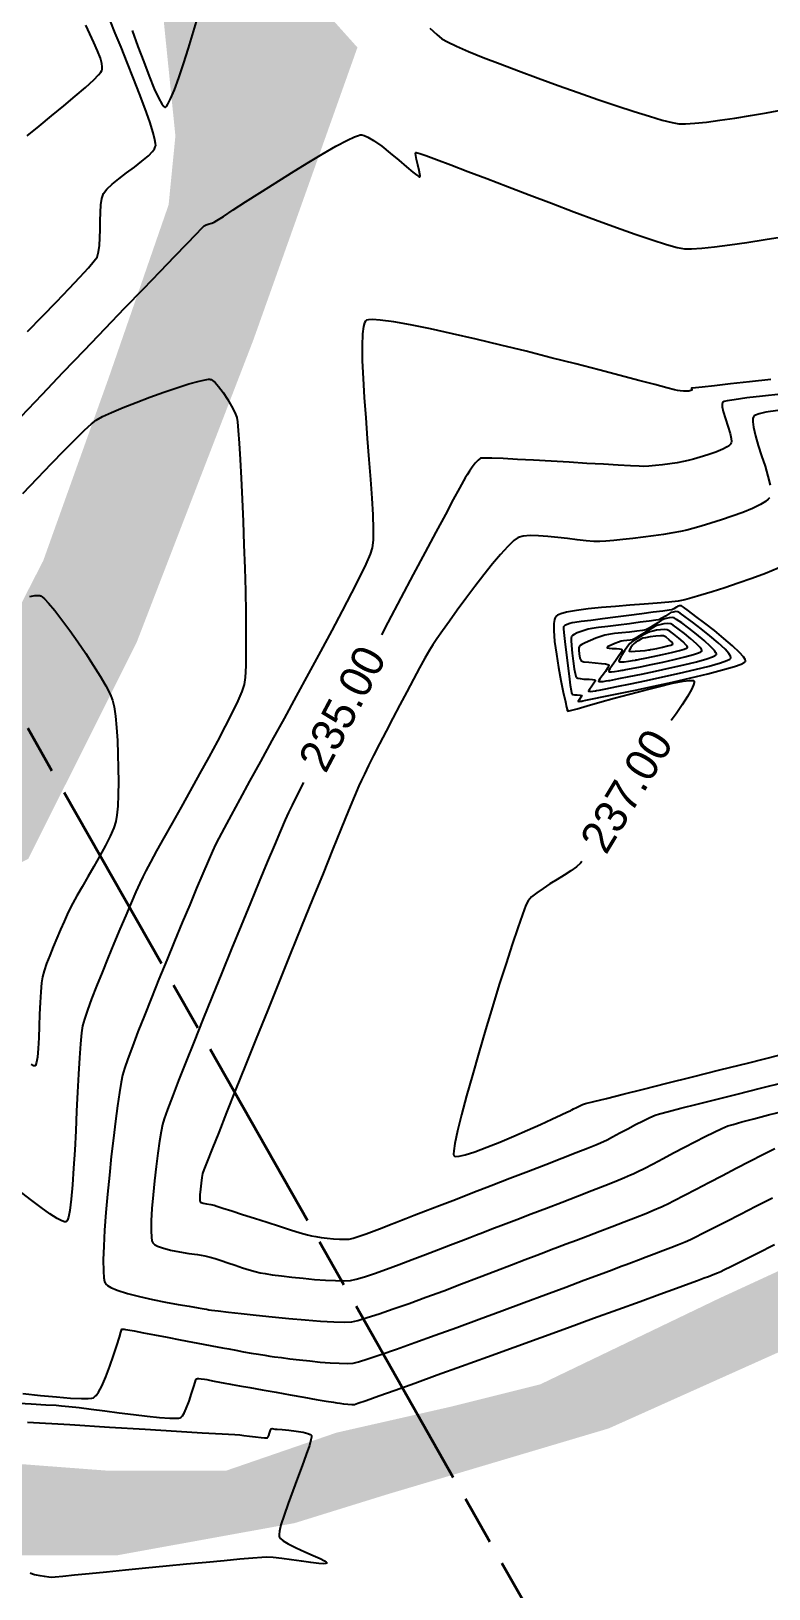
# Model space of a CAD drawing. Header units: metres. Extents: x 708941 to 724052, y 5405153 to 5413472.
# Drawn here: x 709768.6 to 709860, y 5411799.3 to 5411992.1 of the extents above; entities that cross this region are included whole.
import ezdxf

# ---------------------------------------------------------------- set-up
doc = ezdxf.new("R2010")
doc.units = ezdxf.units.M
doc.header["$LTSCALE"] = 12.7
doc.header["$MEASUREMENT"] = 0
doc.linetypes.add('ACAD_ISO08W100', pattern=[36, 24, -3, 6, -3])
for name, color, linetype in [('CONT-MJR1', 252, 'Continuous'), ('CONT-MNR1', 251, 'Continuous'), ('rio', 251, 'Continuous')]:
    doc.layers.add(name, color=color, linetype=linetype)
doc.layers.add('corte', color=214, linetype='ACAD_ISO08W100', lineweight=40)

msp = doc.modelspace()

# ---------------------------------------------------------------- hatches: boundary and pattern name
at = {"layer": 'rio'}
h = msp.add_hatch(dxfattribs=at)
h.set_pattern_fill('MUDST', color=256, scale=15, style=0)
h.paths.add_polyline_path([(709010.72, 5411936.38), (709004.98, 5411946.45), (709001.25, 5411958.08), (708996.13, 5411975.99), (709012.7, 5411962.98), (709030.78, 5411956.49), (709044.53, 5411951.18), (709074.83, 5411950.28), (709089.61, 5411951.82), (709102.43, 5411952.02), (709123.56, 5411954.63), (709134.73, 5411956.95), (709145.4, 5411956.95), (709168.41, 5411955.62), (709183.3, 5411955.53), (709187.67, 5411955.43), (709193.87, 5411958.4), (709194.56, 5411957.99), (709200.68, 5411965.39), (709203.1, 5411977.2), (709205.58, 5411984.02), (709211.33, 5411990.28), (709223.71, 5411994.78), (709231.07, 5411997.27), (709241.21, 5411994.8), (709265.58, 5411997.08), (709286.39, 5412000.38), (709297.9, 5412001.91), (709315.21, 5411997.24), (709326.72, 5411992.03), (709345.09, 5411985.93), (709355.27, 5411979.45), (709376.46, 5411975.37), (709391.72, 5411975.3), (709413.08, 5411978.61), (709438.83, 5411980.92), (709461.63, 5411986.21), (709475.6, 5411989.01), (709492.86, 5411992.74), (709503.45, 5411993.79), (709515.24, 5411993.79), (709532.63, 5411987.71), (709547.37, 5411983.51), (709564.71, 5411977.95), (709575.63, 5411973.62), (709587.68, 5411967.04), (709601.87, 5411958.6), (709607.56, 5411954.31), (709621.49, 5411940.03), (709647.9, 5411909.14), (709660.4, 5411897.76), (709669.81, 5411887.81), (709676.49, 5411876.15), (709682.2, 5411869.04), (709705.75, 5411878.05), (709736, 5411893.04), (709750.64, 5411899.41), (709758.05, 5411906.33), (709764.85, 5411916.27), (709770.13, 5411926.57), (709778.25, 5411949.25), (709785.66, 5411970.64), (709786.5, 5411979.16), (709785.1, 5411992.95), (709785.1, 5412008.74), (709787.55, 5412022.89), (709795.83, 5412039.06), (709803.3, 5412045.65), (709812.9, 5412054.28), (709814.49, 5412059.03), (709815.9, 5412060.78), (709822.13, 5412063.75), (709825.31, 5412072.01), (709847.55, 5412106.6), (709866.9, 5412128.06), (709875.05, 5412136.05), (709882.93, 5412155.32), (709888.97, 5412168.35), (709893.2, 5412182.51), (709907.24, 5412209.92), (709938.47, 5412236.97), (709971.6, 5412250.13), (709991.71, 5412252.94), (710005.1, 5412261.1), (710014.56, 5412263.33), (710040.82, 5412267.64), (710057.91, 5412266.41), (710076.56, 5412261.93), (710102.9, 5412255.3), (710112.79, 5412247.31), (710119.45, 5412240.72), (710131.28, 5412231.78), (710145.37, 5412209.63), (710149.4, 5412194.25), (710150.27, 5412166.43), (710139.83, 5412142.28), (710130.23, 5412129.69), (710126.33, 5412121.71), (710117.73, 5412100.96), (710114.13, 5412096.47), (710111.94, 5412085.44), (710111.94, 5412063.54), (710117.58, 5412054.18), (710137.74, 5412018.92), (710146.76, 5412008.05), (710171.4, 5411997.24), (710179.97, 5411993.95), (710184.25, 5412001.58), (710190.69, 5412018), (710194.77, 5412034.37), (710197.31, 5412050.49), (710197.31, 5412064.26), (710199.32, 5412079.72), (710201.37, 5412092.19), (710205.73, 5412098.48), (710214.95, 5412120.36), (710219.48, 5412128.98), (710230.13, 5412139.36), (710235.6, 5412142.44), (710241.85, 5412140.68), (710250.27, 5412138.84), (710280.27, 5412139.46), (710296.04, 5412143.18), (710311.35, 5412143.18), (710329.27, 5412144.22), (710333.88, 5412147.83), (710359.32, 5412147.31), (710368.97, 5412148.45), (710370.82, 5412151.38), (710390.46, 5412160.63), (710398.15, 5412171.03), (710408.65, 5412192.1), (710415.95, 5412204.58), (710425.69, 5412246.2), (710427.89, 5412275.36), (710429.04, 5412328.01), (710428.04, 5412335.01), (710422.46, 5412340.84), (710414.39, 5412351.33), (710395.98, 5412353.91), (710387.66, 5412360.04), (710378.34, 5412372.12), (710377.12, 5412383.36), (710377.12, 5412396.81), (710371.6, 5412397.8), (710368.77, 5412410.55), (710362.93, 5412436.03), (710362.93, 5412455.01), (710369.68, 5412482.49), (710374.05, 5412500.93), (710382.11, 5412513.13), (710396.48, 5412526.77), (710413.79, 5412540.1), (710438.62, 5412552.3), (710472.36, 5412570.37), (710507.51, 5412590.61), (710519.7, 5412579.46), (710499.92, 5412572.63), (710480.98, 5412561.98), (710445.54, 5412543.55), (710413.79, 5412532.5), (710411.05, 5412528.12), (710405.76, 5412520.43), (710394.25, 5412506.93), (710388.85, 5412494.92), (710386.47, 5412476.01), (710382.71, 5412446.17), (710388.72, 5412397.62), (710394.97, 5412383.05), (710398.02, 5412368.11), (710411.09, 5412363.15), (710426.51, 5412356), (710442.45, 5412348.49), (710447.05, 5412337.14), (710447.05, 5412315.92), (710441.78, 5412260.07), (710441.78, 5412194.92), (710437.48, 5412190.86), (710437.48, 5412179.96), (710422.82, 5412173.29), (710418.74, 5412164.82), (710409.45, 5412149.84), (710394.78, 5412136.49), (710379.86, 5412129.78), (710371.88, 5412127.03), (710311.73, 5412127.03), (710308.89, 5412124), (710254.14, 5412121.42), (710236.99, 5412126.6), (710229.16, 5412118.66), (710218.68, 5412095.96), (710213.59, 5412055.1), (710203.57, 5412019.88), (710201.34, 5412006.55), (710198.59, 5411993.54), (710194.4, 5411986.49), (710188.54, 5411983.77), (710175.67, 5411983.77), (710136.96, 5411996.55), (710120.35, 5412009.39), (710098.73, 5412043.32), (710098.73, 5412061.02), (710096.67, 5412091.87), (710100.83, 5412110.83), (710110.63, 5412117.13), (710123.77, 5412149.24), (710130.92, 5412166.36), (710128.79, 5412197.14), (710123.8, 5412211.38), (710113.15, 5412223.6), (710085.02, 5412238.46), (710058.13, 5412249.84), (710029.73, 5412249.84), (710015.06, 5412246.32), (710001.6, 5412242.56), (709992.04, 5412242.56), (709972.27, 5412238.6), (709963.64, 5412235.76), (709954.26, 5412232.26), (709954.26, 5412228.55), (709945.86, 5412220.35), (709925.83, 5412192.24), (709917.05, 5412177.32), (709899.37, 5412144.55), (709894.3, 5412133.07), (709891.48, 5412127.42), (709886.71, 5412118.47), (709886.71, 5412100.95), (709884.61, 5412095.01), (709863.2, 5412086.46), (709839.07, 5412054.84), (709818.25, 5412032.92), (709804.19, 5412017.18), (709804.19, 5411995.52), (709809.04, 5411990.11), (709796.13, 5411953.84), (709781.68, 5411916.41), (709768.27, 5411889.66), (709746.93, 5411879.08), (709713.1, 5411863.01), (709689.29, 5411855.41), (709697.02, 5411835.95), (709708.2, 5411825.46), (709725.86, 5411817.9), (709778.24, 5411813.93), (709792.75, 5411813.93), (709806.43, 5411818.64), (709820.66, 5411821.87), (709831.69, 5411824.63), (709853.8, 5411835.25), (709879.02, 5411846.88), (709921.68, 5411861.15), (709947.96, 5411871.32), (709969.09, 5411879.92), (709979.29, 5411886.02), (709982.27, 5411909.39), (709987.23, 5411923.13), (709997.03, 5411933.25), (710000.38, 5411927.93), (710000.38, 5411906.72), (709997.04, 5411893.11), (709991.96, 5411879.15), (709967.58, 5411866.46), (709951.2, 5411859.77), (709918.84, 5411852.05), (709894.39, 5411845.25), (709864.94, 5411830.28), (709840.16, 5411819.17), (709812.7, 5411811), (709801.26, 5411807.45), (709779.31, 5411803.47), (709766.14, 5411803.47), (709756.94, 5411797.7), (709737.23, 5411795.78), (709715.18, 5411796.68), (709708.1, 5411801.85), (709698.23, 5411815.71), (709693.86, 5411826.48), (709676.55, 5411857.93), (709667.66, 5411869.47), (709661.18, 5411881.7), (709649.81, 5411896.98), (709627.11, 5411919.87), (709613.01, 5411936.78), (709604.72, 5411946.98), (709591.67, 5411954.52), (709575.87, 5411964.64), (709557.6, 5411970.47), (709551.42, 5411973.23), (709538.02, 5411976.43), (709518.15, 5411979.68), (709504.01, 5411982), (709494.29, 5411985.04), (709479.8, 5411980.64), (709442.42, 5411967.64), (709425.43, 5411960.31), (709402.9, 5411951.24), (709383.6, 5411945.23), (709362.15, 5411938.26), (709331.55, 5411930.11), (709320.42, 5411924.96), (709306.56, 5411912.14), (709285.88, 5411895.62), (709279.31, 5411870.27), (709273.83, 5411857.41), (709264.69, 5411829.66), (709254.13, 5411801.64), (709246.31, 5411791.25), (709237.29, 5411777.87), (709219.52, 5411767.13), (709208.6, 5411765.29), (709203.92, 5411751.48), (709203.91, 5411735.92), (709205.94, 5411719.08), (709203.34, 5411708.78), (709199.33, 5411696.28), (709197.39, 5411684.19), (709189.35, 5411661.06), (709186.31, 5411649.66), (709173.04, 5411639.59), (709167.53, 5411621.08), (709166.78, 5411600.74), (709164.06, 5411585.63), (709162.73, 5411558.53), (709162.73, 5411546.6), (709165.95, 5411526.5), (709173.44, 5411512.03), (709050.6, 5411667.95), (709021.23, 5411751.02), (709026.33, 5411756.01), (709028.1, 5411762.18), (709028.65, 5411783.35), (709023.38, 5411795.31), (709011.24, 5411823.29), (709005.01, 5411832.77), (709001.76, 5411870.86)])

# ---------------------------------------------------------------- linework, layer by layer
at = {"layer": 'CONT-MJR1', "elevation": 235, "flags": 128}
for points in [[(709768.18, 5411954.93), (709770.04, 5411956.84), (709771.78, 5411958.64), (709773.34, 5411960.27), (709774.68, 5411961.69), (709775.74, 5411962.85), (709776.46, 5411963.69), (709776.8, 5411964.17), (709776.98, 5411964.79), (709777.09, 5411965.6), (709777.15, 5411966.55), (709777.17, 5411967.59), (709777.19, 5411968.65), (709777.22, 5411969.68), (709777.28, 5411970.62), (709777.4, 5411971.42), (709777.6, 5411972.03), (709778, 5411972.56), (709778.66, 5411973.18), (709779.51, 5411973.86), (709780.46, 5411974.57), (709781.44, 5411975.3), (709782.36, 5411976.02), (709783.16, 5411976.71), (709783.65, 5411977.22), (709783.9, 5411977.58), (709784.01, 5411977.8), (709784.04, 5411977.91), (709784.06, 5411977.99), (709784.05, 5411978.21), (709783.97, 5411978.68), (709783.76, 5411979.53), (709783.32, 5411980.9), (709782.74, 5411982.53), (709782.06, 5411984.35), (709781.31, 5411986.28), (709780.54, 5411988.23), (709779.78, 5411990.13), (709779.06, 5411991.89), (709778.44, 5411993.45)], [(709781.14, 5411992.2), (709781.85, 5411990.24), (709782.57, 5411988.32), (709783.26, 5411986.55), (709783.89, 5411985), (709784.45, 5411983.79), (709784.82, 5411983.12), (709785.05, 5411982.82), (709785.17, 5411982.73), (709785.22, 5411982.72), (709785.27, 5411982.73), (709785.38, 5411982.82), (709785.58, 5411983.1), (709785.9, 5411983.73), (709786.37, 5411984.88), (709786.91, 5411986.36), (709787.5, 5411988.1), (709788.12, 5411990.02), (709788.75, 5411992.07), (709789.36, 5411994.16)], [(709818.02, 5411992.5), (709818.87, 5411991.7), (709819.51, 5411991.17), (709820.18, 5411990.79), (709821.29, 5411990.27), (709822.8, 5411989.62), (709824.62, 5411988.88), (709826.71, 5411988.07), (709828.99, 5411987.2), (709831.4, 5411986.31), (709833.89, 5411985.41), (709836.38, 5411984.52), (709838.82, 5411983.67), (709841.15, 5411982.89), (709843.29, 5411982.18), (709845.2, 5411981.59), (709846.79, 5411981.12), (709848.02, 5411980.8), (709848.82, 5411980.66), (709849.65, 5411980.65), (709850.82, 5411980.73), (709852.26, 5411980.88), (709853.93, 5411981.09), (709855.76, 5411981.36), (709857.7, 5411981.68), (709859.7, 5411982.02), (709861.69, 5411982.38)], [(709861.46, 5411947.21), (709859.19, 5411946.96), (709857.24, 5411946.72), (709855.71, 5411946.51), (709854.84, 5411946.36), (709854.44, 5411946.27), (709854.29, 5411946.21), (709854.26, 5411946.18), (709854.23, 5411946.12), (709854.19, 5411945.96), (709854.21, 5411945.62), (709854.34, 5411945.03), (709854.61, 5411944.15), (709854.92, 5411943.22), (709855.19, 5411942.32), (709855.32, 5411941.71), (709855.35, 5411941.34), (709855.32, 5411941.15), (709855.29, 5411941.08), (709855.25, 5411941.01), (709855.11, 5411940.87), (709854.81, 5411940.66), (709854.27, 5411940.37), (709853.41, 5411940.02), (709852.45, 5411939.69), (709851.5, 5411939.39), (709850.65, 5411939.15), (709850.01, 5411938.98), (709849.4, 5411938.84), (709848.62, 5411938.71), (709847.73, 5411938.58), (709846.82, 5411938.46), (709845.93, 5411938.37), (709845.14, 5411938.29), (709844.51, 5411938.25), (709843.94, 5411938.27), (709842.85, 5411938.32), (709841.34, 5411938.4), (709839.51, 5411938.51), (709837.45, 5411938.63), (709835.26, 5411938.76), (709833.03, 5411938.89), (709830.86, 5411939.01), (709828.85, 5411939.12), (709827.09, 5411939.21), (709825.68, 5411939.26), (709824.71, 5411939.28), (709824.28, 5411939.25), (709823.98, 5411939.02), (709823.63, 5411938.64), (709823.26, 5411938.17), (709822.92, 5411937.67), (709822.61, 5411937.21), (709822.38, 5411936.85), (709822.17, 5411936.47), (709821.67, 5411935.55), (709820.91, 5411934.14), (709819.93, 5411932.31), (709818.75, 5411930.11), (709817.42, 5411927.62), (709815.96, 5411924.88), (709814.41, 5411921.97), (709812.8, 5411918.93), (709812, 5411917.41)], [(709802.38, 5411899.12), (709801.63, 5411897.68), (709800.94, 5411896.31), (709800.51, 5411895.43), (709800.1, 5411894.52), (709799.52, 5411893.16), (709798.76, 5411891.38), (709797.88, 5411889.27), (709796.88, 5411886.86), (709795.79, 5411884.23), (709794.64, 5411881.43), (709793.45, 5411878.53), (709792.25, 5411875.58), (709791.06, 5411872.64), (709789.9, 5411869.78), (709788.81, 5411867.05), (709787.8, 5411864.51), (709786.9, 5411862.23), (709786.14, 5411860.26), (709785.54, 5411858.66), (709785.12, 5411857.49), (709784.91, 5411856.81), (709784.73, 5411855.94), (709784.53, 5411854.72), (709784.32, 5411853.24), (709784.1, 5411851.58), (709783.9, 5411849.83), (709783.73, 5411848.07), (709783.6, 5411846.39), (709783.51, 5411844.87), (709783.5, 5411843.61), (709783.53, 5411842.83), (709783.6, 5411842.41), (709783.66, 5411842.23), (709783.7, 5411842.16), (709783.76, 5411842.09), (709783.93, 5411841.94), (709784.29, 5411841.75), (709784.92, 5411841.51), (709785.91, 5411841.25), (709787.01, 5411841.03), (709788.15, 5411840.84), (709789.22, 5411840.68), (709790.14, 5411840.52), (709790.82, 5411840.37), (709791.42, 5411840.19), (709792.17, 5411839.94), (709793.01, 5411839.66), (709793.9, 5411839.36), (709794.79, 5411839.06), (709795.64, 5411838.79), (709796.39, 5411838.58), (709797, 5411838.43), (709797.6, 5411838.33), (709798.49, 5411838.2), (709799.63, 5411838.05), (709800.92, 5411837.9), (709802.31, 5411837.75), (709803.71, 5411837.62), (709805.08, 5411837.52), (709806.32, 5411837.46), (709807.38, 5411837.44), (709808.18, 5411837.49), (709808.89, 5411837.65), (709809.91, 5411837.95), (709811.17, 5411838.36), (709812.62, 5411838.87), (709814.19, 5411839.45), (709815.83, 5411840.06), (709817.48, 5411840.69), (709819.08, 5411841.31), (709820.57, 5411841.89), (709821.88, 5411842.4), (709822.97, 5411842.82), (709823.77, 5411843.13), (709824.56, 5411843.42), (709825.69, 5411843.86), (709827.12, 5411844.4), (709828.76, 5411845.03), (709830.57, 5411845.72), (709832.46, 5411846.45), (709834.39, 5411847.19), (709836.27, 5411847.92), (709838.05, 5411848.61), (709839.67, 5411849.24), (709841.05, 5411849.79), (709842.13, 5411850.23), (709842.85, 5411850.54), (709842.98, 5411850.59), (709843.26, 5411850.73), (709843.76, 5411850.97), (709844.53, 5411851.36), (709845.65, 5411851.94), (709846.89, 5411852.59), (709848.19, 5411853.28), (709849.53, 5411853.98), (709850.84, 5411854.66), (709852.08, 5411855.29), (709853.21, 5411855.85), (709854.16, 5411856.3), (709854.91, 5411856.61), (709855.55, 5411856.81), (709856.65, 5411857.12), (709858.13, 5411857.51), (709859.94, 5411857.97), (709862.02, 5411858.5)]]:
    msp.add_lwpolyline(points, dxfattribs=at)
at = {"layer": 'CONT-MJR1', "elevation": 240, "flags": 128}
msp.add_lwpolyline([(709840.14, 5411911.74), (709840.17, 5411911.75), (709840.3, 5411911.77), (709840.65, 5411911.84), (709841.39, 5411911.98), (709842.67, 5411912.24), (709844.23, 5411912.55), (709845.96, 5411912.92), (709847.75, 5411913.3), (709849.47, 5411913.7), (709851.02, 5411914.08), (709852.29, 5411914.43), (709853.01, 5411914.68), (709853.35, 5411914.84), (709853.47, 5411914.93), (709853.49, 5411914.97), (709853.49, 5411915.03), (709853.44, 5411915.18), (709853.24, 5411915.48), (709852.78, 5411915.97), (709851.98, 5411916.7), (709851.04, 5411917.48), (709850.08, 5411918.23), (709849.22, 5411918.87), (709848.57, 5411919.32), (709848.27, 5411919.51), (709848, 5411919.53), (709847.64, 5411919.5), (709847.27, 5411919.43), (709846.99, 5411919.36), (709846.7, 5411919.2), (709846.24, 5411918.9), (709845.69, 5411918.55), (709845.15, 5411918.23), (709844.74, 5411918.03), (709844.33, 5411917.94), (709843.62, 5411917.85), (709842.74, 5411917.75), (709841.79, 5411917.65), (709840.89, 5411917.55), (709840.14, 5411917.45), (709839.66, 5411917.36), (709839.18, 5411917.2), (709838.56, 5411916.97), (709837.88, 5411916.69), (709837.24, 5411916.4), (709836.84, 5411916.2), (709836.63, 5411916.07), (709836.54, 5411915.99), (709836.52, 5411915.96), (709836.5, 5411915.91), (709836.47, 5411915.78), (709836.46, 5411915.5), (709836.49, 5411915.05), (709836.59, 5411914.51), (709836.75, 5411914.17), (709837.07, 5411914.07), (709837.7, 5411914), (709838.49, 5411913.93), (709839.27, 5411913.87), (709839.77, 5411913.8), (709840.04, 5411913.74), (709840.13, 5411913.7), (709840.15, 5411913.67), (709840.16, 5411913.63), (709840.14, 5411913.52), (709840.02, 5411913.28), (709839.75, 5411912.88), (709839.35, 5411912.34), (709839.07, 5411911.96), (709838.94, 5411911.75), (709838.9, 5411911.67), (709838.9, 5411911.65), (709838.92, 5411911.64), (709838.99, 5411911.62), (709839.15, 5411911.61), (709839.45, 5411911.64), (709839.85, 5411911.7)], close=True, dxfattribs=at)
at = {"layer": 'CONT-MNR1', "flags": 128}
for points, elevation in [([(709768.13, 5411979.15), (709769.61, 5411980.38), (709771.15, 5411981.64), (709772.67, 5411982.88), (709774.1, 5411984.06), (709775.37, 5411985.15), (709776.39, 5411986.09), (709776.99, 5411986.7), (709777.28, 5411987.07), (709777.39, 5411987.27), (709777.42, 5411987.35), (709777.44, 5411987.46), (709777.45, 5411987.7), (709777.39, 5411988.12), (709777.21, 5411988.77), (709776.85, 5411989.71), (709776.39, 5411990.74), (709775.89, 5411991.8), (709775.39, 5411992.85)], 236), ([(709767.39, 5411944.44), (709769.99, 5411947.16), (709772.62, 5411949.91), (709775.24, 5411952.65), (709777.8, 5411955.31), (709780.24, 5411957.86), (709782.53, 5411960.23), (709784.6, 5411962.38), (709786.41, 5411964.26), (709787.91, 5411965.82), (709789.05, 5411967), (709789.79, 5411967.75), (709790.07, 5411968.03), (709790.32, 5411968.15), (709790.67, 5411968.26), (709791.03, 5411968.37), (709791.29, 5411968.47), (709791.62, 5411968.68), (709792.44, 5411969.2), (709793.65, 5411969.99), (709795.19, 5411970.98), (709796.95, 5411972.11), (709798.87, 5411973.33), (709800.86, 5411974.57), (709802.82, 5411975.78), (709804.69, 5411976.9), (709806.37, 5411977.87), (709807.79, 5411978.63), (709808.67, 5411979.05), (709809.16, 5411979.23), (709809.39, 5411979.29), (709809.48, 5411979.29), (709809.59, 5411979.28), (709809.86, 5411979.21), (709810.32, 5411979.01), (709811.04, 5411978.59), (709812.05, 5411977.88), (709813.11, 5411977.04), (709814.16, 5411976.17), (709815.12, 5411975.35), (709815.92, 5411974.68), (709816.4, 5411974.29), (709816.64, 5411974.13), (709816.73, 5411974.09), (709816.75, 5411974.09), (709816.77, 5411974.11), (709816.79, 5411974.21), (709816.78, 5411974.44), (709816.69, 5411974.89), (709816.52, 5411975.57), (709816.35, 5411976.26), (709816.26, 5411976.72), (709816.24, 5411976.97), (709816.26, 5411977.07), (709816.29, 5411977.1), (709816.31, 5411977.11), (709816.42, 5411977.08), (709816.76, 5411976.98), (709817.5, 5411976.72), (709818.85, 5411976.22), (709820.61, 5411975.56), (709822.69, 5411974.77), (709825.05, 5411973.87), (709827.62, 5411972.89), (709830.31, 5411971.86), (709833.07, 5411970.82), (709835.84, 5411969.78), (709838.53, 5411968.78), (709841.1, 5411967.84), (709843.45, 5411967.01), (709845.54, 5411966.29), (709847.3, 5411965.73), (709848.65, 5411965.35), (709849.53, 5411965.18), (709850.4, 5411965.18), (709851.67, 5411965.26), (709853.27, 5411965.43), (709855.15, 5411965.67), (709857.26, 5411965.97), (709859.53, 5411966.33), (709861.91, 5411966.72)], 234), ([(709860.24, 5411949.01), (709857.59, 5411948.72), (709855.23, 5411948.46), (709853.25, 5411948.24), (709851.73, 5411948.07), (709850.9, 5411947.98), (709850.53, 5411947.93), (709850.42, 5411947.92), (709850.41, 5411947.92), (709850.41, 5411947.91), (709850.41, 5411947.87), (709850.44, 5411947.78), (709850.45, 5411947.69), (709850.34, 5411947.64), (709850.22, 5411947.6), (709850.09, 5411947.58), (709849.97, 5411947.56), (709849.79, 5411947.57), (709849.42, 5411947.58), (709849.01, 5411947.6), (709848.69, 5411947.63), (709848.32, 5411947.72), (709847.35, 5411947.98), (709845.85, 5411948.38), (709843.9, 5411948.9), (709841.57, 5411949.51), (709838.94, 5411950.2), (709836.07, 5411950.94), (709833.04, 5411951.71), (709829.92, 5411952.5), (709826.8, 5411953.26), (709823.73, 5411954), (709820.8, 5411954.67), (709818.07, 5411955.27), (709815.62, 5411955.77), (709813.53, 5411956.14), (709811.86, 5411956.37), (709810.89, 5411956.43), (709810.39, 5411956.4), (709810.18, 5411956.34), (709810.11, 5411956.3), (709810.04, 5411956.24), (709809.93, 5411956.03), (709809.8, 5411955.57), (709809.68, 5411954.68), (709809.62, 5411953.17), (709809.64, 5411951.3), (709809.74, 5411949.14), (709809.88, 5411946.77), (709810.06, 5411944.26), (709810.26, 5411941.69), (709810.46, 5411939.12), (709810.65, 5411936.65), (709810.82, 5411934.33), (709810.94, 5411932.26), (709811, 5411930.49), (709810.99, 5411929.11), (709810.88, 5411928.18), (709810.61, 5411927.39), (709810.06, 5411926.16), (709809.28, 5411924.54), (709808.3, 5411922.59), (709807.14, 5411920.37), (709805.85, 5411917.92), (709804.45, 5411915.32), (709802.98, 5411912.6), (709801.47, 5411909.82), (709799.96, 5411907.05), (709798.46, 5411904.33), (709797.03, 5411901.72), (709795.69, 5411899.27), (709794.47, 5411897.05), (709793.41, 5411895.1), (709792.53, 5411893.48), (709791.88, 5411892.24), (709791.48, 5411891.44), (709791.11, 5411890.61), (709790.57, 5411889.39), (709789.91, 5411887.85), (709789.13, 5411886.03), (709788.27, 5411884), (709787.35, 5411881.8), (709786.4, 5411879.5), (709785.42, 5411877.14), (709784.46, 5411874.78), (709783.53, 5411872.48), (709782.66, 5411870.29), (709781.86, 5411868.27), (709781.17, 5411866.46), (709780.6, 5411864.93), (709780.19, 5411863.72), (709779.95, 5411862.9), (709779.78, 5411862.02), (709779.57, 5411860.74), (709779.33, 5411859.11), (709779.08, 5411857.2), (709778.82, 5411855.09), (709778.56, 5411852.84), (709778.32, 5411850.51), (709778.09, 5411848.17), (709777.89, 5411845.88), (709777.73, 5411843.72), (709777.62, 5411841.75), (709777.57, 5411840.04), (709777.58, 5411838.65), (709777.64, 5411837.81), (709777.72, 5411837.37), (709777.79, 5411837.17), (709777.83, 5411837.1), (709777.9, 5411837.02), (709778.09, 5411836.85), (709778.52, 5411836.61), (709779.3, 5411836.28), (709780.57, 5411835.88), (709782.05, 5411835.5), (709783.65, 5411835.14), (709785.28, 5411834.81), (709786.83, 5411834.53), (709788.22, 5411834.29), (709789.33, 5411834.11), (709790.08, 5411833.99), (709790.36, 5411833.95), (709790.5, 5411833.9), (709790.65, 5411833.86), (709790.96, 5411833.82), (709791.8, 5411833.72), (709793.06, 5411833.57), (709794.66, 5411833.39), (709796.51, 5411833.19), (709798.5, 5411832.98), (709800.56, 5411832.78), (709802.57, 5411832.6), (709804.45, 5411832.46), (709806.1, 5411832.36), (709807.43, 5411832.33), (709808.35, 5411832.38), (709809.11, 5411832.54), (709810.26, 5411832.88), (709811.74, 5411833.36), (709813.48, 5411833.96), (709815.43, 5411834.65), (709817.53, 5411835.42), (709819.72, 5411836.22), (709821.93, 5411837.05), (709824.1, 5411837.88), (709826.18, 5411838.67), (709828.11, 5411839.4), (709829.81, 5411840.06), (709831.25, 5411840.61), (709832.34, 5411841.03), (709833.03, 5411841.3), (709833.83, 5411841.6), (709834.89, 5411842), (709836.16, 5411842.47), (709837.57, 5411843.01), (709839.07, 5411843.58), (709840.59, 5411844.17), (709842.08, 5411844.74), (709843.49, 5411845.29), (709844.74, 5411845.79), (709845.79, 5411846.22), (709846.58, 5411846.55), (709846.69, 5411846.61), (709846.96, 5411846.73), (709847.46, 5411846.97), (709848.28, 5411847.39), (709849.53, 5411848.03), (709850.98, 5411848.78), (709852.56, 5411849.61), (709854.23, 5411850.48), (709855.94, 5411851.37), (709857.62, 5411852.24), (709859.24, 5411853.06), (709860.73, 5411853.81)], 234), ([(709767.59, 5411934.9), (709769.42, 5411936.81), (709771.15, 5411938.6), (709772.72, 5411940.22), (709774.11, 5411941.61), (709775.26, 5411942.73), (709776.13, 5411943.54), (709776.68, 5411943.98), (709777.46, 5411944.41), (709778.6, 5411944.94), (709780.02, 5411945.54), (709781.62, 5411946.18), (709783.33, 5411946.82), (709785.05, 5411947.43), (709786.69, 5411947.99), (709788.18, 5411948.46), (709789.43, 5411948.81), (709790.19, 5411948.98), (709790.6, 5411949.04), (709790.78, 5411949.04), (709790.84, 5411949.02), (709790.93, 5411948.99), (709791.11, 5411948.88), (709791.41, 5411948.63), (709791.84, 5411948.16), (709792.41, 5411947.4), (709792.96, 5411946.56), (709793.46, 5411945.7), (709793.85, 5411944.92), (709794.1, 5411944.31), (709794.18, 5411943.78), (709794.28, 5411942.69), (709794.39, 5411941.11), (709794.51, 5411939.11), (709794.63, 5411936.78), (709794.76, 5411934.2), (709794.88, 5411931.43), (709794.98, 5411928.56), (709795.08, 5411925.67), (709795.16, 5411922.83), (709795.21, 5411920.12), (709795.24, 5411917.62), (709795.24, 5411915.4), (709795.21, 5411913.55), (709795.13, 5411912.13), (709795.01, 5411911.24), (709794.73, 5411910.4), (709794.23, 5411909.23), (709793.53, 5411907.77), (709792.68, 5411906.09), (709791.7, 5411904.23), (709790.62, 5411902.24), (709789.49, 5411900.18), (709788.34, 5411898.1), (709787.2, 5411896.06), (709786.1, 5411894.1), (709785.08, 5411892.28), (709784.17, 5411890.66), (709783.41, 5411889.28), (709782.83, 5411888.19), (709782.46, 5411887.46), (709782.1, 5411886.67), (709781.61, 5411885.57), (709781.02, 5411884.21), (709780.35, 5411882.66), (709779.63, 5411880.97), (709778.89, 5411879.19), (709778.14, 5411877.39), (709777.41, 5411875.6), (709776.73, 5411873.9), (709776.13, 5411872.33), (709775.62, 5411870.95), (709775.23, 5411869.82), (709774.99, 5411868.99), (709774.86, 5411868.12), (709774.73, 5411866.78), (709774.61, 5411865.05), (709774.49, 5411863.03), (709774.38, 5411860.8), (709774.27, 5411858.43), (709774.15, 5411856.01), (709774.03, 5411853.63), (709773.9, 5411851.37), (709773.76, 5411849.31), (709773.6, 5411847.54), (709773.42, 5411846.14), (709773.26, 5411845.34), (709773.14, 5411844.95), (709773.05, 5411844.81), (709773, 5411844.77), (709772.94, 5411844.75), (709772.77, 5411844.75), (709772.44, 5411844.85), (709771.86, 5411845.15), (709770.95, 5411845.73), (709769.88, 5411846.5), (709768.71, 5411847.39), (709767.5, 5411848.32)], 233), ([(709861.09, 5411945.18), (709859.63, 5411944.95), (709858.77, 5411944.76), (709858.34, 5411944.61), (709858.16, 5411944.5), (709858.11, 5411944.45), (709858.07, 5411944.37), (709858.01, 5411944.17), (709857.99, 5411943.78), (709858.07, 5411943.1), (709858.32, 5411942.05), (709858.68, 5411940.85), (709859.09, 5411939.56), (709859.51, 5411938.26), (709859.87, 5411937.04), (709860.13, 5411935.94)], 236), ([(709860.07, 5411934.38), (709859.92, 5411934.2), (709859.58, 5411933.92), (709858.96, 5411933.54), (709857.95, 5411933.05), (709856.76, 5411932.56), (709855.46, 5411932.08), (709854.13, 5411931.63), (709852.82, 5411931.22), (709851.61, 5411930.86), (709850.59, 5411930.57), (709849.81, 5411930.36), (709849.05, 5411930.19), (709848.08, 5411930.01), (709846.95, 5411929.83), (709845.72, 5411929.65), (709844.43, 5411929.48), (709843.14, 5411929.32), (709841.9, 5411929.19), (709840.78, 5411929.07), (709839.81, 5411928.99), (709839.05, 5411928.95), (709838.3, 5411928.96), (709837.35, 5411929.04), (709836.26, 5411929.16), (709835.07, 5411929.31), (709833.85, 5411929.45), (709832.63, 5411929.58), (709831.48, 5411929.66), (709830.44, 5411929.68), (709829.58, 5411929.61), (709828.94, 5411929.44), (709828.4, 5411929.06), (709827.66, 5411928.35), (709826.77, 5411927.36), (709825.77, 5411926.17), (709824.69, 5411924.82), (709823.58, 5411923.38), (709822.47, 5411921.9), (709821.4, 5411920.46), (709820.42, 5411919.11), (709819.57, 5411917.9), (709818.88, 5411916.9), (709818.39, 5411916.18), (709817.96, 5411915.49), (709817.4, 5411914.51), (709816.73, 5411913.3), (709815.97, 5411911.9), (709815.15, 5411910.36), (709814.29, 5411908.74), (709813.43, 5411907.1), (709812.58, 5411905.47), (709811.78, 5411903.91), (709811.05, 5411902.47), (709810.41, 5411901.21), (709809.9, 5411900.17), (709809.53, 5411899.41), (709809.23, 5411898.71), (709808.69, 5411897.43), (709807.95, 5411895.64), (709807.04, 5411893.41), (709805.97, 5411890.8), (709804.78, 5411887.88), (709803.49, 5411884.7), (709802.13, 5411881.35), (709800.73, 5411877.88), (709799.31, 5411874.36), (709797.89, 5411870.86), (709796.51, 5411867.43), (709795.19, 5411864.15), (709793.96, 5411861.07), (709792.84, 5411858.28), (709791.86, 5411855.82), (709791.05, 5411853.78), (709790.42, 5411852.2), (709790.02, 5411851.16), (709789.86, 5411850.72), (709789.77, 5411850.22), (709789.67, 5411849.54), (709789.59, 5411848.78), (709789.53, 5411848.07), (709789.52, 5411847.61), (709789.54, 5411847.36), (709789.56, 5411847.25), (709789.58, 5411847.22), (709789.61, 5411847.19), (709789.71, 5411847.12), (709789.95, 5411847.04), (709790.35, 5411846.96), (709790.88, 5411846.87), (709791.28, 5411846.8), (709791.62, 5411846.69), (709792.38, 5411846.44), (709793.48, 5411846.09), (709794.81, 5411845.66), (709796.3, 5411845.18), (709797.85, 5411844.69), (709799.37, 5411844.2), (709800.77, 5411843.76), (709801.96, 5411843.4), (709802.85, 5411843.13), (709803.35, 5411843), (709803.87, 5411842.91), (709804.54, 5411842.81), (709805.29, 5411842.72), (709806.07, 5411842.65), (709806.82, 5411842.6), (709807.49, 5411842.58), (709808.01, 5411842.61), (709808.52, 5411842.73), (709809.25, 5411842.96), (709810.13, 5411843.27), (709811.1, 5411843.63), (709812.09, 5411844.02), (709813.03, 5411844.38), (709813.86, 5411844.71), (709814.51, 5411844.96), (709815.05, 5411845.17), (709816.07, 5411845.55), (709817.47, 5411846.09), (709819.2, 5411846.76), (709821.19, 5411847.52), (709823.35, 5411848.36), (709825.62, 5411849.24), (709827.93, 5411850.13), (709830.21, 5411851.01), (709832.38, 5411851.85), (709834.37, 5411852.63), (709836.11, 5411853.31), (709837.53, 5411853.87), (709838.56, 5411854.28), (709839.12, 5411854.52), (709839.24, 5411854.57), (709839.5, 5411854.69), (709839.95, 5411854.91), (709840.61, 5411855.26), (709841.53, 5411855.75), (709842.51, 5411856.26), (709843.48, 5411856.78), (709844.41, 5411857.25), (709845.23, 5411857.65), (709845.91, 5411857.94), (709846.46, 5411858.1), (709847.54, 5411858.39), (709849.1, 5411858.8), (709851.09, 5411859.3), (709853.43, 5411859.89), (709856.07, 5411860.55), (709858.94, 5411861.27), (709861.98, 5411862.02)], 236), ([(709861.13, 5411925.64), (709859.56, 5411925.01), (709857.89, 5411924.39), (709856.18, 5411923.8), (709854.52, 5411923.24), (709852.95, 5411922.74), (709851.57, 5411922.31), (709850.43, 5411921.97), (709849.6, 5411921.75), (709848.76, 5411921.59), (709847.59, 5411921.45), (709846.15, 5411921.31), (709844.53, 5411921.19), (709842.78, 5411921.06), (709841, 5411920.92), (709839.25, 5411920.77), (709837.61, 5411920.6), (709836.15, 5411920.41), (709834.94, 5411920.19), (709834.21, 5411919.99), (709833.82, 5411919.82), (709833.65, 5411919.7), (709833.59, 5411919.64), (709833.53, 5411919.55), (709833.45, 5411919.31), (709833.37, 5411918.82), (709833.36, 5411917.94), (709833.46, 5411916.57), (709833.67, 5411915), (709833.94, 5411913.36), (709834.24, 5411911.75), (709834.53, 5411910.3), (709834.79, 5411909.12), (709834.94, 5411908.45), (709835.01, 5411908.14), (709835.03, 5411908.05), (709835.03, 5411908.03), (709835.04, 5411908.03), (709835.06, 5411908.03), (709835.12, 5411908.02), (709835.16, 5411908.02), (709835.11, 5411907.94), (709835.41, 5411908.03), (709836.24, 5411908.26), (709837.48, 5411908.62), (709839.05, 5411909.06), (709840.83, 5411909.56), (709842.73, 5411910.07), (709844.63, 5411910.57), (709846.45, 5411911.02), (709848.06, 5411911.4), (709849.38, 5411911.66), (709850.15, 5411911.76), (709850.52, 5411911.77), (709850.66, 5411911.73), (709850.7, 5411911.7), (709850.73, 5411911.65), (709850.74, 5411911.51), (709850.66, 5411911.2), (709850.41, 5411910.65), (709849.9, 5411909.77), (709849.24, 5411908.74), (709848.49, 5411907.64), (709847.9, 5411906.81)], 237), ([(709768.46, 5411922.15), (709769.09, 5411922.27), (709769.49, 5411922.29), (709769.7, 5411922.27), (709769.79, 5411922.24), (709769.86, 5411922.22), (709770.01, 5411922.12), (709770.3, 5411921.85), (709770.8, 5411921.32), (709771.57, 5411920.4), (709772.45, 5411919.25), (709773.41, 5411917.94), (709774.41, 5411916.53), (709775.39, 5411915.08), (709776.33, 5411913.64), (709777.17, 5411912.29), (709777.88, 5411911.08), (709778.41, 5411910.07), (709778.73, 5411909.33), (709778.92, 5411908.5), (709779.09, 5411907.34), (709779.22, 5411905.92), (709779.32, 5411904.33), (709779.39, 5411902.62), (709779.43, 5411900.88), (709779.44, 5411899.19), (709779.41, 5411897.61), (709779.35, 5411896.21), (709779.26, 5411895.08), (709779.14, 5411894.29), (709778.88, 5411893.51), (709778.43, 5411892.5), (709777.84, 5411891.33), (709777.15, 5411890.06), (709776.41, 5411888.74), (709775.66, 5411887.44), (709774.94, 5411886.2), (709774.3, 5411885.09), (709773.78, 5411884.17), (709773.43, 5411883.48), (709773.11, 5411882.78), (709772.72, 5411881.91), (709772.28, 5411880.92), (709771.82, 5411879.87), (709771.36, 5411878.78), (709770.93, 5411877.71), (709770.55, 5411876.71), (709770.25, 5411875.82), (709770.04, 5411875.08), (709769.92, 5411874.31), (709769.82, 5411873.22), (709769.75, 5411871.91), (709769.69, 5411870.45), (709769.63, 5411868.96), (709769.57, 5411867.51), (709769.5, 5411866.21), (709769.41, 5411865.14), (709769.31, 5411864.51), (709769.23, 5411864.21), (709769.17, 5411864.1), (709769.13, 5411864.07), (709769.08, 5411864.05), (709768.93, 5411864.07), (709768.63, 5411864.2)], 232), ([(709836.83, 5411889.35), (709836.66, 5411889.14), (709836.15, 5411888.69), (709835.47, 5411888.2), (709834.66, 5411887.67), (709833.78, 5411887.13), (709832.88, 5411886.57), (709832.02, 5411886.02), (709831.24, 5411885.48), (709830.61, 5411884.97), (709830.17, 5411884.49), (709829.89, 5411883.92), (709829.46, 5411882.77), (709828.89, 5411881.14), (709828.2, 5411879.09), (709827.44, 5411876.72), (709826.61, 5411874.11), (709825.76, 5411871.34), (709824.9, 5411868.49), (709824.06, 5411865.65), (709823.27, 5411862.9), (709822.55, 5411860.32), (709821.93, 5411858), (709821.45, 5411856.01), (709821.11, 5411854.45), (709820.97, 5411853.55), (709820.95, 5411853.12), (709820.98, 5411852.96), (709821.01, 5411852.91), (709821.07, 5411852.88), (709821.23, 5411852.84), (709821.62, 5411852.87), (709822.36, 5411853.04), (709823.58, 5411853.42), (709825.06, 5411853.97), (709826.69, 5411854.62), (709828.41, 5411855.35), (709830.11, 5411856.09), (709831.71, 5411856.8), (709833.13, 5411857.45), (709834.27, 5411857.98), (709835.06, 5411858.34), (709835.4, 5411858.5), (709835.45, 5411858.52), (709835.58, 5411858.59), (709835.81, 5411858.71), (709836.16, 5411858.89), (709836.58, 5411859.11), (709836.92, 5411859.27), (709837.3, 5411859.37), (709838.32, 5411859.62), (709839.89, 5411860.02), (709841.96, 5411860.54), (709844.47, 5411861.17), (709847.34, 5411861.89), (709850.52, 5411862.68), (709853.93, 5411863.54), (709857.52, 5411864.44), (709861.22, 5411865.36)], 237), ([(709767.61, 5411823.48), (709769.79, 5411823.25), (709771.77, 5411823.06), (709773.49, 5411822.93), (709774.88, 5411822.87), (709775.71, 5411822.88), (709776.15, 5411822.92), (709776.34, 5411822.97), (709776.41, 5411823), (709776.5, 5411823.07), (709776.69, 5411823.26), (709776.99, 5411823.66), (709777.39, 5411824.4), (709777.9, 5411825.56), (709778.39, 5411826.86), (709778.85, 5411828.19), (709779.24, 5411829.43), (709779.56, 5411830.47), (709779.74, 5411831.07), (709779.82, 5411831.35), (709779.85, 5411831.44), (709779.86, 5411831.46), (709779.88, 5411831.46), (709779.92, 5411831.47), (709780.02, 5411831.47), (709780.16, 5411831.45), (709780.3, 5411831.43), (709780.6, 5411831.37), (709781.38, 5411831.23), (709782.53, 5411831.01), (709783.93, 5411830.74), (709785.48, 5411830.45), (709787.08, 5411830.14), (709788.6, 5411829.86), (709789.95, 5411829.6), (709791.01, 5411829.4), (709791.68, 5411829.28), (709792.32, 5411829.16), (709793.1, 5411829.01), (709793.99, 5411828.85), (709794.94, 5411828.67), (709795.88, 5411828.5), (709796.77, 5411828.35), (709797.56, 5411828.22), (709798.2, 5411828.12), (709798.78, 5411828.05), (709799.63, 5411827.94), (709800.68, 5411827.8), (709801.86, 5411827.66), (709803.13, 5411827.52), (709804.41, 5411827.39), (709805.65, 5411827.29), (709806.79, 5411827.23), (709807.77, 5411827.21), (709808.52, 5411827.26), (709809.17, 5411827.42), (709810.32, 5411827.78), (709811.92, 5411828.31), (709813.88, 5411829), (709816.16, 5411829.81), (709818.66, 5411830.71), (709821.34, 5411831.68), (709824.12, 5411832.7), (709826.92, 5411833.73), (709829.69, 5411834.76), (709832.36, 5411835.75), (709834.85, 5411836.67), (709837.09, 5411837.51), (709839.03, 5411838.24), (709840.59, 5411838.82), (709841.7, 5411839.24), (709842.3, 5411839.46), (709842.98, 5411839.72), (709843.83, 5411840.04), (709844.78, 5411840.4), (709845.8, 5411840.78), (709846.84, 5411841.18), (709847.85, 5411841.57), (709848.8, 5411841.95), (709849.63, 5411842.28), (709850.3, 5411842.57), (709850.87, 5411842.84), (709851.82, 5411843.32), (709853.12, 5411843.98), (709854.68, 5411844.78), (709856.46, 5411845.69), (709858.39, 5411846.68), (709860.42, 5411847.73)], 233), ([(709766.36, 5411822.33), (709768.64, 5411822.2), (709770.45, 5411822.1), (709771.73, 5411822.03), (709772.41, 5411821.98), (709773.31, 5411821.89), (709774.57, 5411821.74), (709776.08, 5411821.55), (709777.77, 5411821.33), (709779.55, 5411821.1), (709781.33, 5411820.88), (709783.02, 5411820.69), (709784.53, 5411820.54), (709785.79, 5411820.45), (709786.54, 5411820.43), (709786.93, 5411820.45), (709787.1, 5411820.49), (709787.15, 5411820.51), (709787.22, 5411820.56), (709787.36, 5411820.71), (709787.57, 5411821.04), (709787.85, 5411821.64), (709788.19, 5411822.55), (709788.5, 5411823.51), (709788.77, 5411824.37), (709788.94, 5411824.91), (709789.04, 5411825.17), (709789.08, 5411825.27), (709789.1, 5411825.29), (709789.14, 5411825.31), (709789.23, 5411825.33), (709789.41, 5411825.33), (709789.71, 5411825.31), (709790.09, 5411825.25), (709790.38, 5411825.21), (709790.71, 5411825.15), (709791.28, 5411825.04), (709791.96, 5411824.91), (709792.61, 5411824.79), (709793.1, 5411824.69), (709793.53, 5411824.62), (709794.44, 5411824.45), (709795.72, 5411824.22), (709797.26, 5411823.95), (709798.96, 5411823.65), (709800.7, 5411823.34), (709802.39, 5411823.04), (709803.92, 5411822.77), (709805.18, 5411822.55), (709806.06, 5411822.4), (709806.47, 5411822.33), (709806.85, 5411822.28), (709807.33, 5411822.22), (709807.85, 5411822.16), (709808.33, 5411822.13), (709808.69, 5411822.14), (709809.1, 5411822.28), (709810.12, 5411822.63), (709811.69, 5411823.19), (709813.72, 5411823.92), (709816.16, 5411824.79), (709818.92, 5411825.79), (709821.93, 5411826.88), (709825.13, 5411828.03), (709828.43, 5411829.23), (709831.77, 5411830.44), (709835.07, 5411831.64), (709838.27, 5411832.8), (709841.29, 5411833.9), (709844.05, 5411834.9), (709846.49, 5411835.79), (709848.54, 5411836.53), (709850.11, 5411837.1), (709851.14, 5411837.48), (709851.56, 5411837.63), (709851.98, 5411837.79), (709852.51, 5411837.99), (709853.09, 5411838.21), (709853.62, 5411838.42), (709854.03, 5411838.59), (709854.43, 5411838.79), (709855.37, 5411839.26), (709856.78, 5411839.97), (709858.58, 5411840.87), (709860.69, 5411841.94)], 232), ([(709768.19, 5411819.96), (709773.43, 5411819.64), (709778.32, 5411819.34), (709782.75, 5411819.07), (709786.62, 5411818.84), (709789.83, 5411818.64), (709792.28, 5411818.5), (709793.87, 5411818.4), (709794.49, 5411818.36), (709794.99, 5411818.31), (709795.67, 5411818.22), (709796.41, 5411818.13), (709797.1, 5411818.05), (709797.54, 5411818.01), (709797.77, 5411818), (709797.87, 5411818.01), (709797.89, 5411818.02), (709797.92, 5411818.04), (709797.98, 5411818.12), (709798.06, 5411818.3), (709798.16, 5411818.6), (709798.27, 5411818.95), (709798.34, 5411819.12), (709798.47, 5411819.14), (709798.66, 5411819.12), (709798.81, 5411819.09), (709799.08, 5411819.07), (709799.7, 5411819.03), (709800.53, 5411818.95), (709801.45, 5411818.84), (709802.31, 5411818.7), (709802.88, 5411818.55), (709803.18, 5411818.43), (709803.31, 5411818.34), (709803.35, 5411818.29), (709803.36, 5411818.25), (709803.36, 5411818.1), (709803.29, 5411817.76), (709803.09, 5411817.07), (709802.7, 5411815.93), (709802.19, 5411814.55), (709801.62, 5411813.02), (709801.02, 5411811.43), (709800.45, 5411809.87), (709799.95, 5411808.44), (709799.57, 5411807.22), (709799.38, 5411806.46), (709799.33, 5411806.05), (709799.33, 5411805.85), (709799.35, 5411805.79), (709799.39, 5411805.7), (709799.53, 5411805.53), (709799.86, 5411805.26), (709800.47, 5411804.88), (709801.44, 5411804.39), (709802.51, 5411803.9), (709803.55, 5411803.45), (709804.44, 5411803.05), (709804.96, 5411802.78), (709805.18, 5411802.63), (709805.25, 5411802.54), (709805.25, 5411802.51), (709805.23, 5411802.48), (709805.13, 5411802.44), (709804.85, 5411802.42), (709804.26, 5411802.45), (709803.28, 5411802.56), (709802.11, 5411802.72), (709800.87, 5411802.9), (709799.67, 5411803.06), (709798.62, 5411803.19), (709797.83, 5411803.24), (709797.21, 5411803.21), (709796.07, 5411803.12), (709794.48, 5411802.98), (709792.53, 5411802.8), (709790.31, 5411802.59), (709787.89, 5411802.36), (709785.36, 5411802.11), (709782.81, 5411801.86), (709780.31, 5411801.61), (709777.96, 5411801.38), (709775.83, 5411801.17), (709774, 5411800.99), (709772.57, 5411800.85), (709771.61, 5411800.76), (709771.21, 5411800.73), (709770.82, 5411800.77), (709770.3, 5411800.83), (709769.76, 5411800.91), (709769.31, 5411800.99), (709769.06, 5411801.04), (709768.81, 5411801.13), (709768.5, 5411801.26)], 231)]:
    msp.add_lwpolyline(points, dxfattribs=dict(at, elevation=elevation))
for points, elevation in [([(709836.82, 5411909.21), (709836.84, 5411909.21), (709836.96, 5411909.24), (709837.32, 5411909.31), (709838.13, 5411909.47), (709839.57, 5411909.76), (709841.39, 5411910.13), (709843.48, 5411910.57), (709845.74, 5411911.05), (709848.06, 5411911.55), (709850.32, 5411912.07), (709852.42, 5411912.57), (709854.26, 5411913.05), (709855.72, 5411913.48), (709856.54, 5411913.77), (709856.93, 5411913.96), (709857.06, 5411914.07), (709857.08, 5411914.11), (709857.09, 5411914.18), (709857.04, 5411914.34), (709856.84, 5411914.66), (709856.36, 5411915.2), (709855.49, 5411916.03), (709854.42, 5411916.95), (709853.24, 5411917.92), (709852.05, 5411918.85), (709850.95, 5411919.69), (709850.04, 5411920.37), (709849.41, 5411920.83), (709849.16, 5411921), (709849.03, 5411921.01), (709848.86, 5411920.98), (709848.73, 5411920.95), (709848.54, 5411920.83), (709848.23, 5411920.64), (709847.98, 5411920.51), (709847.66, 5411920.46), (709846.86, 5411920.35), (709845.68, 5411920.19), (709844.24, 5411920.01), (709842.65, 5411919.8), (709840.99, 5411919.59), (709839.39, 5411919.38), (709837.94, 5411919.19), (709836.76, 5411919.04), (709835.95, 5411918.93), (709835.61, 5411918.88), (709835.36, 5411918.8), (709835.03, 5411918.69), (709834.74, 5411918.55), (709834.57, 5411918.41), (709834.57, 5411918.09), (709834.64, 5411917.31), (709834.76, 5411916.21), (709834.91, 5411914.92), (709835.08, 5411913.56), (709835.25, 5411912.27), (709835.4, 5411911.17), (709835.5, 5411910.52), (709835.56, 5411910.21), (709835.59, 5411910.1), (709835.61, 5411910.08), (709835.63, 5411910.06), (709835.73, 5411910.02), (709835.93, 5411909.99), (709836.26, 5411909.97), (709836.64, 5411909.95), (709836.83, 5411909.9), (709836.72, 5411909.68), (709836.49, 5411909.36), (709836.38, 5411909.18), (709836.48, 5411909.16), (709836.67, 5411909.19)], 238), ([(709838.48, 5411910.48), (709838.51, 5411910.48), (709838.63, 5411910.5), (709838.99, 5411910.57), (709839.78, 5411910.73), (709841.16, 5411911), (709842.87, 5411911.35), (709844.82, 5411911.75), (709846.87, 5411912.19), (709848.93, 5411912.64), (709850.87, 5411913.1), (709852.59, 5411913.53), (709853.98, 5411913.93), (709854.77, 5411914.21), (709855.14, 5411914.39), (709855.26, 5411914.5), (709855.29, 5411914.54), (709855.29, 5411914.61), (709855.24, 5411914.77), (709855.04, 5411915.09), (709854.56, 5411915.62), (709853.72, 5411916.41), (709852.69, 5411917.28), (709851.6, 5411918.15), (709850.54, 5411918.95), (709849.64, 5411919.62), (709848.99, 5411920.08), (709848.71, 5411920.26), (709848.46, 5411920.27), (709848.12, 5411920.22), (709847.86, 5411920.15), (709847.6, 5411920.01), (709847.18, 5411919.73), (709846.72, 5411919.45), (709846.36, 5411919.27), (709845.98, 5411919.2), (709845.17, 5411919.09), (709844.04, 5411918.95), (709842.73, 5411918.78), (709841.35, 5411918.61), (709840.03, 5411918.45), (709838.89, 5411918.3), (709838.05, 5411918.19), (709837.63, 5411918.12), (709837.25, 5411918), (709836.75, 5411917.83), (709836.23, 5411917.63), (709835.87, 5411917.45), (709835.66, 5411917.32), (709835.57, 5411917.23), (709835.54, 5411917.19), (709835.53, 5411917.15), (709835.51, 5411917.01), (709835.5, 5411916.69), (709835.53, 5411916.08), (709835.62, 5411915.14), (709835.74, 5411914.13), (709835.89, 5411913.2), (709836.01, 5411912.6), (709836.1, 5411912.29), (709836.15, 5411912.16), (709836.18, 5411912.13), (709836.22, 5411912.09), (709836.34, 5411912.04), (709836.62, 5411911.98), (709837.09, 5411911.93), (709837.72, 5411911.9), (709838.16, 5411911.87), (709838.39, 5411911.84), (709838.47, 5411911.81), (709838.49, 5411911.79), (709838.49, 5411911.75), (709838.46, 5411911.65), (709838.33, 5411911.43), (709838.08, 5411911.06), (709837.77, 5411910.64), (709837.64, 5411910.41), (709837.84, 5411910.39), (709838.19, 5411910.43)], 239), ([(709841.81, 5411913.01), (709841.84, 5411913.02), (709841.96, 5411913.04), (709842.29, 5411913.1), (709842.96, 5411913.23), (709844.08, 5411913.45), (709845.41, 5411913.73), (709846.84, 5411914.03), (709848.26, 5411914.35), (709849.57, 5411914.66), (709850.65, 5411914.96), (709851.28, 5411915.16), (709851.58, 5411915.3), (709851.68, 5411915.37), (709851.7, 5411915.4), (709851.7, 5411915.45), (709851.65, 5411915.59), (709851.46, 5411915.85), (709851.04, 5411916.28), (709850.33, 5411916.92), (709849.53, 5411917.57), (709848.76, 5411918.15), (709848.15, 5411918.58), (709847.83, 5411918.77), (709847.47, 5411918.79), (709846.98, 5411918.75), (709846.49, 5411918.66), (709846.12, 5411918.56), (709845.79, 5411918.39), (709845.25, 5411918.07), (709844.6, 5411917.67), (709843.95, 5411917.27), (709843.42, 5411916.95), (709843.12, 5411916.79), (709842.81, 5411916.73), (709842.4, 5411916.69), (709841.99, 5411916.65), (709841.68, 5411916.6), (709841.38, 5411916.5), (709840.93, 5411916.34), (709840.46, 5411916.14), (709840.15, 5411916), (709840, 5411915.9), (709839.95, 5411915.85), (709839.95, 5411915.83), (709839.96, 5411915.81), (709840.03, 5411915.78), (709840.22, 5411915.75), (709840.59, 5411915.73), (709841.13, 5411915.7), (709841.51, 5411915.66), (709841.72, 5411915.62), (709841.8, 5411915.58), (709841.82, 5411915.56), (709841.82, 5411915.53), (709841.79, 5411915.43), (709841.68, 5411915.21), (709841.41, 5411914.8), (709841, 5411914.2), (709840.58, 5411913.6), (709840.31, 5411913.2), (709840.19, 5411912.99), (709840.16, 5411912.91), (709840.17, 5411912.89), (709840.19, 5411912.87), (709840.27, 5411912.84), (709840.49, 5411912.84), (709840.89, 5411912.87), (709841.41, 5411912.95)], 241), ([(709843.47, 5411914.28), (709843.51, 5411914.29), (709843.66, 5411914.31), (709844, 5411914.38), (709844.65, 5411914.5), (709845.68, 5411914.71), (709846.82, 5411914.95), (709847.95, 5411915.21), (709848.92, 5411915.46), (709849.51, 5411915.63), (709849.79, 5411915.74), (709849.88, 5411915.81), (709849.9, 5411915.83), (709849.9, 5411915.87), (709849.86, 5411915.98), (709849.71, 5411916.18), (709849.38, 5411916.53), (709848.83, 5411917.01), (709848.24, 5411917.47), (709847.72, 5411917.84), (709847.38, 5411918.02), (709847.04, 5411918.06), (709846.58, 5411918.03), (709846.07, 5411917.96), (709845.6, 5411917.86), (709845.25, 5411917.76), (709844.86, 5411917.59), (709844.3, 5411917.3), (709843.69, 5411916.95), (709843.15, 5411916.6), (709842.78, 5411916.31), (709842.48, 5411915.95), (709842.1, 5411915.43), (709841.74, 5411914.86), (709841.53, 5411914.47), (709841.44, 5411914.25), (709841.42, 5411914.15), (709841.43, 5411914.13), (709841.45, 5411914.11), (709841.52, 5411914.08), (709841.71, 5411914.06), (709842.07, 5411914.08), (709842.59, 5411914.14), (709843.09, 5411914.22)], 242), ([(709845.13, 5411915.55), (709845.19, 5411915.56), (709845.34, 5411915.58), (709845.64, 5411915.64), (709846.13, 5411915.73), (709846.8, 5411915.88), (709847.43, 5411916.03), (709847.83, 5411916.14), (709848.03, 5411916.21), (709848.09, 5411916.25), (709848.11, 5411916.27), (709848.1, 5411916.29), (709848.06, 5411916.37), (709847.93, 5411916.54), (709847.65, 5411916.8), (709847.25, 5411917.1), (709846.94, 5411917.28), (709846.58, 5411917.29), (709845.98, 5411917.23), (709845.3, 5411917.14), (709844.71, 5411917.04), (709844.38, 5411916.97), (709844.12, 5411916.85), (709843.8, 5411916.68), (709843.5, 5411916.49), (709843.29, 5411916.33), (709843.11, 5411916.12), (709842.9, 5411915.82), (709842.74, 5411915.53), (709842.69, 5411915.36), (709842.92, 5411915.33), (709843.42, 5411915.36), (709844.06, 5411915.42), (709844.68, 5411915.48)], 243)]:
    msp.add_lwpolyline(points, close=True, dxfattribs=dict(at, elevation=elevation))
at = {"layer": 'corte', "color": 6, "ltscale": 0.08}
msp.add_line((709875.12, 5411717.7), (709685.93, 5412050.65), dxfattribs=at)
msp.add_line((709875.12, 5411717.7), (709685.93, 5412050.65), dxfattribs=at)

# ---------------------------------------------------------------- texts
at = {"layer": 'CONT-MJR1', "insert": (709807.17, 5411908.28, 235), "char_height": 4, "attachment_point": 5, "rotation": 62.2143}
msp.add_mtext('{235.00}', dxfattribs=at)
at = {"layer": 'CONT-MNR1', "insert": (709842.37, 5411898.08, 237), "char_height": 4, "attachment_point": 5, "rotation": 58.8587}
msp.add_mtext('{237.00}', dxfattribs=at)

doc.saveas('drawing.dxf')
